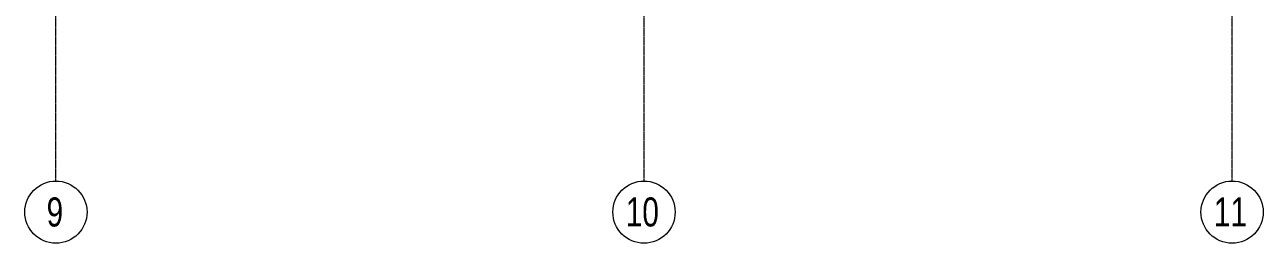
# Model space of a CAD drawing. Header units: millimetres. Extents: x -900 to 77706, y -21218 to 30789.
# Drawn here: x 21466 to 39366, y -5461 to -2301 of the extents above; entities that cross this region are included whole.
import ezdxf

# ---------------------------------------------------------------- set-up
doc = ezdxf.new("R2010")
doc.units = ezdxf.units.MM
doc.header["$LTSCALE"] = 0.9
doc.linetypes.add('Grid Line', pattern=[3.33375, 1.905, -0.47625, 0.47625, -0.47625])
doc.layers.add('E_EJES', color=8, linetype='Continuous', lineweight=9)
doc.layers.add('E_EJES-1', color=8, linetype='Grid Line', lineweight=9)
doc.styles.add('Swis721 LtCn BT', font='swisscl.ttf', dxfattribs={"height": 0.42})

# ---------------------------------------------------------------- blocks, each defined once
blk = doc.blocks.new('Grid - CNI_NOMBRE EJES-372759-PLANTA DE PISO 12 N_E_ _48_55m')
at = {"layer": 'E_EJES'}
blk.add_circle((0, 0), 0.003, dxfattribs=at)

msp = doc.modelspace()

# ---------------------------------------------------------------- linework, layer by layer
at = {"layer": 'E_EJES-1'}
for p, q in [((21916, -4561.2), (21916, 29888.7)), ((30416, -4561.2), (30416, 29888.7)), ((38916, -4561.2), (38916, 29888.7))]:
    msp.add_line(p, q, dxfattribs=at)

# ---------------------------------------------------------------- block references
at = {"layer": 'E_EJES', "xscale": 149999.9999999989, "yscale": 149999.9999999989, "zscale": 149999.9999999989}
for p in [(21916, -5011.2), (30416, -5011.2), (38916, -5011.2)]:
    msp.add_blockref('Grid - CNI_NOMBRE EJES-372759-PLANTA DE PISO 12 N_E_ _48_55m', p, dxfattribs=at)

# ---------------------------------------------------------------- texts
at = {"layer": 'E_EJES', "char_height": 420, "attachment_point": 1, "style": 'Swis721 LtCn BT'}
for s, insert, width in [('9', (21781.5, -4798.6), 312.658), ('10', (30152.5, -4798.6), 625.316), ('11', (38652.5, -4798.6), 625.316)]:
    msp.add_mtext(s, dxfattribs=dict(at, insert=insert, width=width))

doc.saveas('drawing.dxf')
